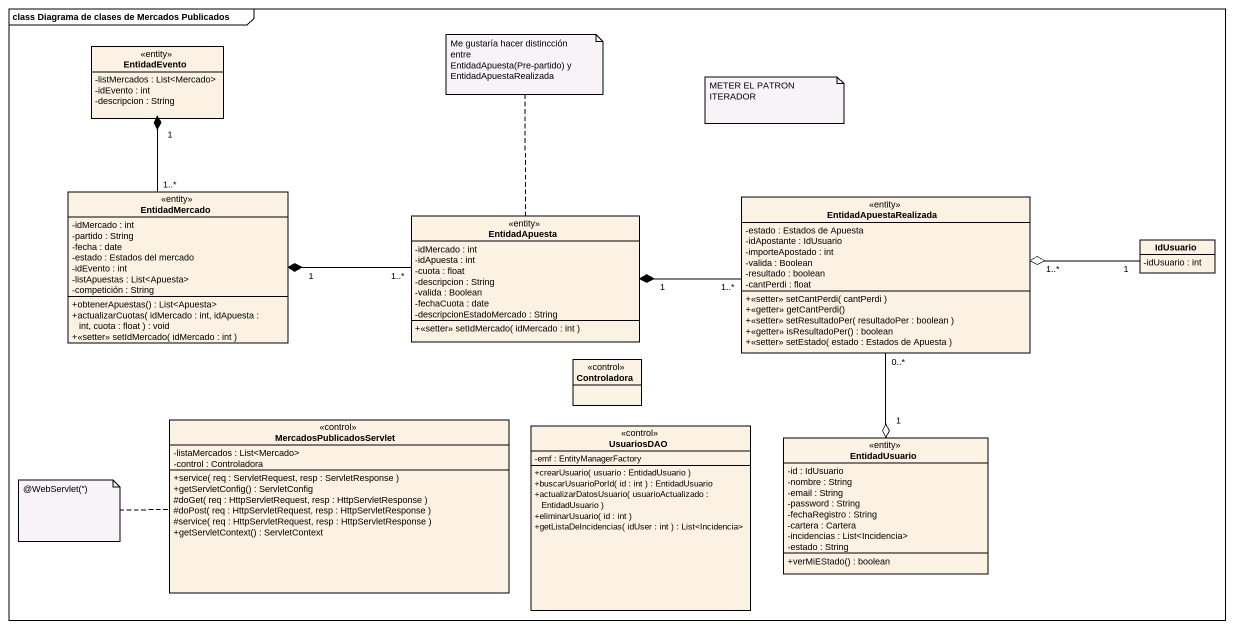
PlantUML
@startuml
mainframe class Diagrama de clases de Mercados Publicados
hide circle
hide empty members
skinparam classAttributeIconSize 0
class EntidadEvento <<entity>> {
  -listMercados : List<Mercado>
  -idEvento : int
  -descripcion : String
}
class EntidadMercado <<entity>> {
  -idMercado : int
  -partido : String
  -fecha : date
  -estado : Estados del mercado
  -idEvento : int
  -listApuestas : List<Apuesta>
  -competición : String
  +obtenerApuestas() : List<Apuesta>
  +actualizarCuotas( idMercado : int, idApuesta : int, cuota : float ) : void
  +<<setter>> setIdMercado( idMercado : int )
}
class EntidadApuestaRealizada <<entity>> {
  -estado : Estados de Apuesta
  -idApostante : IdUsuario
  -importeApostado : int
  -valida : Boolean
  -resultado : boolean
  -cantPerdi : float
  +<<setter>> setCantPerdi( cantPerdi )
  +<<getter>> getCantPerdi()
  +<<setter>> setResultadoPer( resultadoPer : boolean )
  +<<getter>> isResultadoPer() : boolean
  +<<setter>> setEstado( estado : Estados de Apuesta )
}
class EntidadApuesta <<entity>> {
  -idMercado : int
  -idApuesta : int
  -cuota : float
  -descripcion : String
  -valida : Boolean
  -fechaCuota : date
  -descripcionEstadoMercado : String
  +<<setter>> setIdMercado( idMercado : int )
}
class IdUsuario {
  -idUsuario : int
}
class Controladora <<control>>
class MercadosPublicadosServlet <<control>> {
  -listaMercados : List<Mercado>
  -control : Controladora
  +service( req : ServletRequest, resp : ServletResponse )
  +getServletConfig() : ServletConfig
  #doGet( req : HttpServletRequest, resp : HttpServletResponse )
  #doPost( req : HttpServletRequest, resp : HttpServletResponse )
  #service( req : HttpServletRequest, resp : HttpServletResponse )
  +getServletContext() : ServletContext
}
class UsuariosDAO <<control>> {
  -emf : EntityManagerFactory
  +crearUsuario( usuario : EntidadUsuario )
  +buscarUsuarioPorId( id : int ) : EntidadUsuario
  +actualizarDatosUsuario( usuarioActualizado : EntidadUsuario )
  +eliminarUsuario( id : int )
  +getListaDeIncidencias( idUser : int ) : List<Incidencia>
}
class EntidadUsuario <<entity>> {
  -id : IdUsuario
  -nombre : String
  -email : String
  -password : String
  -fechaRegistro : String
  -cartera : Cartera
  -incidencias : List<Incidencia>
  -estado : String
  +verMiEStado() : boolean
}
EntidadEvento "1" *-- "1..*" EntidadMercado
EntidadMercado "1" *-right- "1..*" EntidadApuesta
EntidadApuestaRealizada "1..*" o-right- "1" IdUsuario
EntidadApuesta "1" *-right- "1..*" EntidadApuestaRealizada
EntidadUsuario "1" o-up- "0..*" EntidadApuestaRealizada
note top of EntidadApuesta : Me gustaría hacer distincción entre EntidadApuesta(Pre-partido) y EntidadApuestaRealizada
note as N2
  METER EL PATRON ITERADOR
end note
note left of MercadosPublicadosServlet : @WebServlet('')
@enduml
